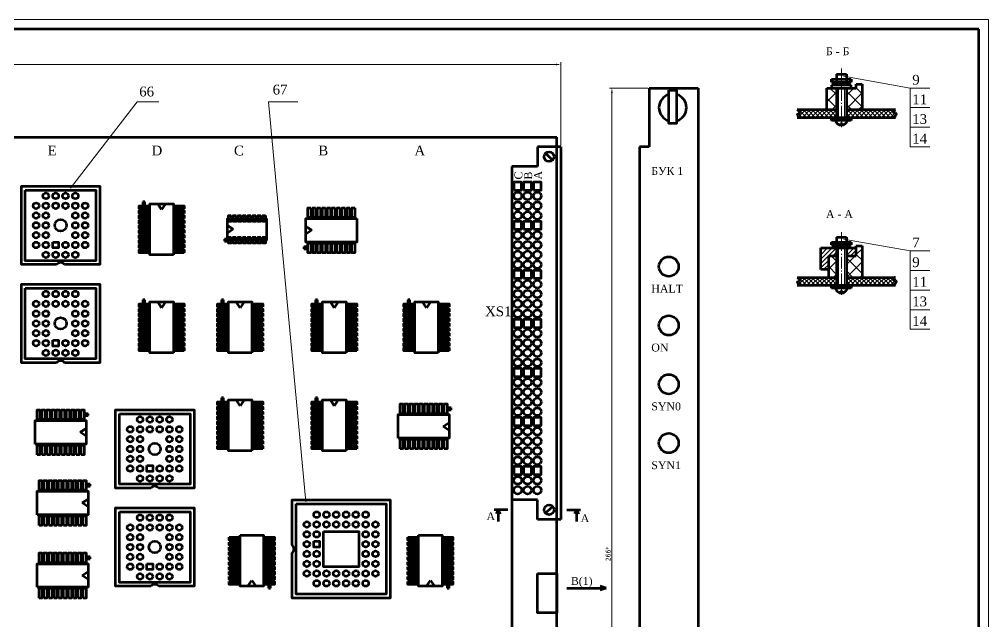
# Model space of a CAD drawing. Header units: millimetres. Extents: x 0 to 840, y -38 to 590.
# Drawn here: x 346 to 840, y 283 to 590 of the extents above; entities that cross this region are included whole.
import ezdxf

# ---------------------------------------------------------------- set-up
doc = ezdxf.new("R2010")
doc.units = ezdxf.units.MM
doc.layers.add('основная-06', color=2, linetype='Continuous', lineweight=60)
doc.layers.add('тонкая-текст-02', color=4, linetype='Continuous', lineweight=20)
doc.styles.add('3', font='times.ttf', dxfattribs={"height": 2.5})

msp = doc.modelspace()

# ---------------------------------------------------------------- hatches: boundary and pattern name
at = {"layer": 'тонкая-текст-02'}
h = msp.add_hatch(dxfattribs=at)
h.set_pattern_fill('ANSI37', color=0, scale=1.5, style=0)
h.set_pattern_definition([(45, (7.5, 0), (-3.367596, 3.367596), []), (135, (7.5, 0), (-3.367596, -3.367596), [])])
h.paths.add_polyline_path([(757.5, 544), (762.5, 544), (762.5, 555), (757.5, 555)])
h.paths.add_polyline_path([(767.5, 544), (775.5, 544), (775.5, 557), (772.5, 557), (772.5, 555), (767.5, 555)])
h = msp.add_hatch(dxfattribs=at)
h.set_pattern_fill('ANSI37', color=0, scale=0.5, style=0)
h.set_pattern_definition([(45, (7.5, 0), (-1.122532, 1.122532), []), (135, (7.5, 0), (-1.122532, -1.122532), [])])
edge = h.paths.add_edge_path()
edge.add_spline(control_points=[(742.5, 544), (742.886, 543.735), (743.546, 543.282), (743.834, 541.747), (741.877, 541.721), (743.377, 540.534), (742.745, 540.149), (742.5, 540)], knot_values=[0, 0, 0, 0, 1.4142136, 2.4142136, 3.5322476, 4.6502815, 5.3573883, 5.3573883, 5.3573883, 5.3573883], degree=3, periodic=0)
edge.add_line((742.5, 540), (762.5, 540))
edge.add_line((762.5, 540), (762.5, 544))
edge.add_line((762.5, 544), (742.5, 544))
edge = h.paths.add_edge_path()
edge.add_line((767.5, 544), (767.5, 540))
edge.add_line((767.5, 540), (792.5, 540))
edge.add_spline(control_points=[(792.5, 540), (792.242, 540.174), (791.727, 540.523), (792.912, 541.049), (792.942, 542.955), (791.238, 542.111), (791.355, 543.786), (792.104, 543.926), (792.5, 544)], knot_values=[0, 0, 0, 0, 0.7071068, 1.4142136, 2.9142136, 3.9142136, 4.9142136, 6.0322476, 6.0322476, 6.0322476, 6.0322476], degree=3, periodic=0)
edge.add_line((792.5, 544), (767.5, 544))
h = msp.add_hatch(dxfattribs=at)
h.set_pattern_fill('ANSI37', color=0, scale=1.5, style=0)
h.set_pattern_definition([(45, (-52.5, -85.5), (-3.367596, 3.367596), []), (135, (-52.5, -85.5), (-3.367596, -3.367596), [])])
h.paths.add_polyline_path([(762.5, 469.5), (758.5, 469.5), (758.5, 458.5), (762.5, 458.5)])
h.paths.add_polyline_path([(775.5, 474.5), (772.5, 474.5), (772.5, 469.5), (767.5, 469.5), (767.5, 458.5), (775.5, 458.5)])
h = msp.add_hatch(dxfattribs=at)
h.set_pattern_fill('ANSI31', color=0, scale=0.5, style=0)
h.set_pattern_definition([(45, (-52.5, -85.5), (-1.122532, 1.122532), [])])
h.paths.add_polyline_path([(758.5, 469.5), (762.5, 469.5), (762.5, 473.5), (760, 473.5), (754.5, 473.5), (754.5, 462.5), (758.5, 462.5)])
h.paths.add_polyline_path([(767.5, 469.5), (772.5, 469.5), (772.5, 473.5), (767.5, 473.5)])
h = msp.add_hatch(dxfattribs=at)
h.set_pattern_fill('ANSI37', color=0, scale=0.5, style=0)
h.set_pattern_definition([(45, (7.5, -85.5), (-1.122532, 1.122532), []), (135, (7.5, -85.5), (-1.122532, -1.122532), [])])
edge = h.paths.add_edge_path()
edge.add_spline(control_points=[(742.5, 458.5), (742.886, 458.235), (743.546, 457.782), (743.834, 456.247), (741.877, 456.221), (743.377, 455.034), (742.745, 454.649), (742.5, 454.5)], knot_values=[0, 0, 0, 0, 1.4142136, 2.4142136, 3.5322476, 4.6502815, 5.3573883, 5.3573883, 5.3573883, 5.3573883], degree=3, periodic=0)
edge.add_line((742.5, 454.5), (762.5, 454.5))
edge.add_line((762.5, 454.5), (762.5, 458.5))
edge.add_line((762.5, 458.5), (742.5, 458.5))
edge = h.paths.add_edge_path()
edge.add_line((767.5, 458.5), (767.5, 454.5))
edge.add_line((767.5, 454.5), (792.5, 454.5))
edge.add_spline(control_points=[(792.5, 454.5), (792.242, 454.674), (791.727, 455.023), (792.912, 455.549), (792.942, 457.455), (791.238, 456.611), (791.355, 458.286), (792.104, 458.426), (792.5, 458.5)], knot_values=[0, 0, 0, 0, 0.7071068, 1.4142136, 2.9142136, 3.9142136, 4.9142136, 6.0322476, 6.0322476, 6.0322476, 6.0322476], degree=3, periodic=0)
edge.add_line((792.5, 458.5), (767.5, 458.5))

# ---------------------------------------------------------------- linework, layer by layer
at = {"layer": 'основная-06', "color": 0}
for p, q in [((835, 585), (20, 585)), ((835, 5), (835, 585)), ((760, 558), (760, 559.5)), ((760, 559.5), (770, 559.5)), ((762.5, 562), (762.5, 558)), ((762.5, 562), (767.5, 562)), ((767.5, 562), (767.5, 558)), ((770, 559.5), (770, 558)), ((667, 555), (692, 555)), ((667, 555), (667, 525)), ((692, 555), (692, 277)), ((757.5, 544), (757.5, 555)), ((757.5, 555), (772.5, 555)), ((761, 558), (760, 558)), ((770, 556.5), (760, 556.5)), ((760, 556.5), (760, 555)), ((761, 556.5), (761, 558)), ((761, 558), (769, 558)), ((762.5, 555), (762.5, 540)), ((766, 558), (764, 556.5)), ((767.5, 555), (767.5, 540)), ((769, 558), (769, 556.5)), ((770, 558), (769, 558)), ((770, 555), (770, 556.5)), ((772.5, 555), (772.5, 557)), ((772.5, 557), (775.5, 557)), ((775.5, 557), (775.5, 544)), ((742.5, 544), (762.5, 544)), ((767.5, 544), (792.5, 544)), ((742.5, 540), (792.5, 540)), ((760, 538.5), (760, 540)), ((770, 538.5), (760, 538.5)), ((765, 540), (765, 538.5)), ((770, 540), (770, 538.5)), ((764.5, 536.041), (764.5, 537)), ((764.5, 537), (765.5, 537)), ((765.5, 537), (765.5, 536.041)), ((60, 530), (620, 530)), ((620, 65), (620, 530)), ((610, 525), (610, 515)), ((622, 525), (610, 525)), ((622, 525), (622, 335)), ((667, 525), (662, 525)), ((662, 525), (662, 105)), ((614.232, 521.768), (617.768, 518.232)), ((610, 515), (597, 515)), ((597, 515), (597, 345)), ((410, 497), (409, 497)), ((409, 497), (409, 495)), ((410, 495), (410, 497)), ((418.5, 493), (416.5, 496)), ((420.5, 496), (418.5, 493)), ((452, 485), (455, 483)), ((492, 484.5), (495, 482.5)), ((455, 483), (452, 481)), ((495, 482.5), (492, 480.5)), ((452.5, 478), (450.5, 478)), ((450.5, 478), (450.5, 477)), ((450.5, 477), (452.5, 477)), ((760, 476.5), (770, 476.5)), ((760, 475), (760, 476.5)), ((761, 475), (760, 475)), ((761, 475), (769, 475)), ((761, 473.5), (761, 475)), ((762.5, 479), (762.5, 475)), ((762.5, 479), (767.5, 479)), ((766, 475), (764, 473.5)), ((767.5, 479), (767.5, 475)), ((770, 475), (769, 475)), ((769, 475), (769, 473.5)), ((770, 476.5), (770, 475)), ((772.5, 474.5), (775.5, 474.5)), ((772.5, 469.5), (772.5, 474.5)), ((775.5, 474.5), (775.5, 458.5)), ((493, 474), (491, 474)), ((491, 474), (491, 473)), ((491, 473), (493, 473)), ((754.5, 462.5), (754.5, 473.5)), ((754.5, 473.5), (772.5, 473.5)), ((758.5, 458.5), (758.5, 469.5)), ((758.5, 469.5), (762.5, 469.5)), ((770, 473.5), (760, 473.5)), ((762.5, 473.5), (762.5, 454.5)), ((767.5, 473.5), (767.5, 454.5)), ((767.5, 469.5), (772.5, 469.5)), ((758.5, 462.5), (754.5, 462.5)), ((742.5, 458.5), (762.5, 458.5)), ((742.5, 454.5), (792.5, 454.5)), ((760, 453), (760, 454.5)), ((765, 454.5), (765, 453)), ((767.5, 458.5), (792.5, 458.5)), ((770, 454.5), (770, 453)), ((770, 453), (760, 453)), ((764.5, 450.541), (764.5, 451.5)), ((764.5, 451.5), (765.5, 451.5)), ((765.5, 451.5), (765.5, 450.541)), ((410, 447), (409, 447)), ((409, 447), (409, 445)), ((410, 445), (410, 447)), ((418.5, 443), (416.5, 446)), ((420.5, 446), (418.5, 443)), ((450, 447), (449, 447)), ((449, 447), (449, 445)), ((450, 445), (450, 447)), ((458.5, 443), (456.5, 446)), ((460.5, 446), (458.5, 443)), ((497, 447), (497, 445)), ((498, 447), (497, 447)), ((498, 445), (498, 447)), ((506.5, 443), (504.5, 446)), ((508.5, 446), (506.5, 443)), ((545, 447), (544, 447)), ((544, 447), (544, 445)), ((545, 445), (545, 447)), ((553.5, 443), (551.5, 446)), ((555.5, 446), (553.5, 443)), ((449, 397), (449, 395)), ((450, 397), (449, 397)), ((450, 395), (450, 397)), ((458.5, 393), (456.5, 396)), ((460.5, 396), (458.5, 393)), ((498, 397), (497, 397)), ((497, 397), (497, 395)), ((498, 395), (498, 397)), ((506.5, 393), (504.5, 396)), ((508.5, 396), (506.5, 393)), ((566, 392), (564, 392)), ((564, 391), (566, 391)), ((566, 391), (566, 392)), ((381, 389), (379, 389)), ((379, 388), (381, 388)), ((381, 388), (381, 389)), ((377, 379.5), (380, 381.5)), ((562, 382.5), (565, 384.5)), ((565, 380.5), (562, 382.5)), ((380, 377.5), (377, 379.5)), ((382, 353), (380, 353)), ((380, 352), (382, 352)), ((382, 352), (382, 353)), ((378, 343.5), (381, 345.5)), ((381, 341.5), (378, 343.5)), ((610, 345), (597, 345)), ((597, 345), (597, 250)), ((610, 335), (610, 345)), ((614.232, 338.232), (617.768, 341.768)), ((595, 340), (588, 340)), ((590, 340), (589, 338)), ((590, 340), (591, 338)), ((590, 340), (590, 334)), ((625, 340), (632, 340)), ((630, 340), (629, 338)), ((630, 340), (631, 338)), ((630, 340), (630, 334)), ((622, 335), (610, 335)), ((382, 316), (380, 316)), ((380, 315), (382, 315)), ((382, 315), (382, 316)), ((378, 306.5), (381, 308.5)), ((381, 304.5), (378, 306.5)), ((462.5, 301), (464.5, 304)), ((464.5, 304), (466.5, 301)), ((473, 302), (473, 300)), ((474, 300), (474, 302)), ((553.5, 301), (555.5, 304)), ((555.5, 304), (557.5, 301)), ((564, 302), (564, 300)), ((565, 300), (565, 302)), ((473, 300), (474, 300)), ((564, 300), (565, 300)), ((625, 300), (645, 300)), ((645, 300), (642, 301)), ((645, 300), (642, 299))]:
    msp.add_line(p, q, dxfattribs=at)
for points in [[(677, 554), (681, 554), (681, 537), (677, 537)], [(598, 503), (602, 503), (602, 507), (598, 507)], [(603, 503), (607, 503), (607, 507), (603, 507)], [(607, 508), (607, 508), (607, 508), (607, 508)], [(608, 503), (612, 503), (612, 507), (608, 507)], [(349, 503), (385, 503), (385, 467), (349, 467)], [(412, 493.5), (407, 493.5), (407, 495), (412, 495)], [(424.5, 470), (412.5, 470), (412.5, 496), (424.5, 496)], [(430, 493.5), (425, 493.5), (425, 495), (430, 495)], [(412, 491), (407, 491), (407, 492.5), (412, 492.5)], [(412, 488.5), (407, 488.5), (407, 490), (412, 490)], [(430, 491), (425, 491), (425, 492.5), (430, 492.5)], [(430, 488.5), (425, 488.5), (425, 490), (430, 490)], [(454, 490), (454, 487), (452.5, 487), (452.5, 490)], [(456.5, 490), (456.5, 487), (455, 487), (455, 490)], [(459, 490), (459, 487), (457.5, 487), (457.5, 490)], [(461.5, 490), (461.5, 487), (460, 487), (460, 490)], [(464, 490), (464, 487), (462.5, 487), (462.5, 490)], [(466.5, 490), (466.5, 487), (465, 487), (465, 490)], [(469, 490), (469, 487), (467.5, 487), (467.5, 490)], [(471.5, 490), (471.5, 487), (470, 487), (470, 490)], [(494.5, 494), (494.5, 489), (493, 489), (493, 494)], [(497, 494), (497, 489), (495.5, 489), (495.5, 494)], [(499.5, 494), (499.5, 489), (498, 489), (498, 494)], [(502, 494), (502, 489), (500.5, 489), (500.5, 494)], [(504.5, 494), (504.5, 489), (503, 489), (503, 494)], [(507, 494), (507, 489), (505.5, 489), (505.5, 494)], [(509.5, 494), (509.5, 489), (508, 489), (508, 494)], [(512, 494), (512, 489), (510.5, 489), (510.5, 494)], [(514.5, 494), (514.5, 489), (513, 489), (513, 494)], [(517, 494), (517, 489), (515.5, 489), (515.5, 494)], [(412, 486), (407, 486), (407, 487.5), (412, 487.5)], [(412, 483.5), (407, 483.5), (407, 485), (412, 485)], [(430, 486), (425, 486), (425, 487.5), (430, 487.5)], [(430, 483.5), (425, 483.5), (425, 485), (430, 485)], [(472, 488.5), (472, 477.5), (452, 477.5), (452, 488.5)], [(518, 488.5), (518, 476.5), (492, 476.5), (492, 488.5)], [(598, 483), (602, 483), (602, 487), (598, 487)], [(603, 483), (607, 483), (607, 487), (603, 487)], [(608, 483), (612, 483), (612, 487), (608, 487)], [(412, 481), (407, 481), (407, 482.5), (412, 482.5)], [(412, 478.5), (407, 478.5), (407, 480), (412, 480)], [(430, 481), (425, 481), (425, 482.5), (430, 482.5)], [(430, 478.5), (425, 478.5), (425, 480), (430, 480)], [(363, 476.5), (366, 476.5), (366, 473.5), (363, 473.5)], [(412, 476), (407, 476), (407, 477.5), (412, 477.5)], [(412, 473.5), (407, 473.5), (407, 475), (412, 475)], [(430, 476), (425, 476), (425, 477.5), (430, 477.5)], [(430, 473.5), (425, 473.5), (425, 475), (430, 475)], [(454, 479), (454, 476), (452.5, 476), (452.5, 479)], [(456.5, 479), (456.5, 476), (455, 476), (455, 479)], [(459, 479), (459, 476), (457.5, 476), (457.5, 479)], [(461.5, 479), (461.5, 476), (460, 476), (460, 479)], [(464, 479), (464, 476), (462.5, 476), (462.5, 479)], [(466.5, 479), (466.5, 476), (465, 476), (465, 479)], [(469, 479), (469, 476), (467.5, 476), (467.5, 479)], [(471.5, 479), (471.5, 476), (470, 476), (470, 479)], [(494.5, 476), (494.5, 471), (493, 471), (493, 476)], [(497, 476), (497, 471), (495.5, 471), (495.5, 476)], [(499.5, 476), (499.5, 471), (498, 471), (498, 476)], [(502, 476), (502, 471), (500.5, 471), (500.5, 476)], [(504.5, 476), (504.5, 471), (503, 471), (503, 476)], [(507, 476), (507, 471), (505.5, 471), (505.5, 476)], [(509.5, 476), (509.5, 471), (508, 471), (508, 476)], [(512, 476), (512, 471), (510.5, 471), (510.5, 476)], [(514.5, 476), (514.5, 471), (513, 471), (513, 476)], [(517, 476), (517, 471), (515.5, 471), (515.5, 476)], [(412, 471), (407, 471), (407, 472.5), (412, 472.5)], [(430, 471), (425, 471), (425, 472.5), (430, 472.5)], [(598, 458), (602, 458), (602, 462), (598, 462)], [(603, 458), (607, 458), (607, 462), (603, 462)], [(608, 458), (612, 458), (612, 462), (608, 462)], [(349, 453), (385, 453), (385, 417), (349, 417)], [(412, 443.5), (407, 443.5), (407, 445), (412, 445)], [(424.5, 420), (412.5, 420), (412.5, 446), (424.5, 446)], [(430, 443.5), (425, 443.5), (425, 445), (430, 445)], [(452, 443.5), (447, 443.5), (447, 445), (452, 445)], [(464.5, 420), (452.5, 420), (452.5, 446), (464.5, 446)], [(470, 443.5), (465, 443.5), (465, 445), (470, 445)], [(500, 443.5), (495, 443.5), (495, 445), (500, 445)], [(512.5, 420), (500.5, 420), (500.5, 446), (512.5, 446)], [(518, 443.5), (513, 443.5), (513, 445), (518, 445)], [(547, 443.5), (542, 443.5), (542, 445), (547, 445)], [(559.5, 420), (547.5, 420), (547.5, 446), (559.5, 446)], [(565, 443.5), (560, 443.5), (560, 445), (565, 445)], [(412, 441), (407, 441), (407, 442.5), (412, 442.5)], [(412, 438.5), (407, 438.5), (407, 440), (412, 440)], [(430, 441), (425, 441), (425, 442.5), (430, 442.5)], [(430, 438.5), (425, 438.5), (425, 440), (430, 440)], [(452, 441), (447, 441), (447, 442.5), (452, 442.5)], [(452, 438.5), (447, 438.5), (447, 440), (452, 440)], [(470, 441), (465, 441), (465, 442.5), (470, 442.5)], [(470, 438.5), (465, 438.5), (465, 440), (470, 440)], [(500, 441), (495, 441), (495, 442.5), (500, 442.5)], [(500, 438.5), (495, 438.5), (495, 440), (500, 440)], [(518, 441), (513, 441), (513, 442.5), (518, 442.5)], [(518, 438.5), (513, 438.5), (513, 440), (518, 440)], [(547, 441), (542, 441), (542, 442.5), (547, 442.5)], [(547, 438.5), (542, 438.5), (542, 440), (547, 440)], [(565, 441), (560, 441), (560, 442.5), (565, 442.5)], [(565, 438.5), (560, 438.5), (560, 440), (565, 440)], [(412, 436), (407, 436), (407, 437.5), (412, 437.5)], [(412, 433.5), (407, 433.5), (407, 435), (412, 435)], [(430, 436), (425, 436), (425, 437.5), (430, 437.5)], [(430, 433.5), (425, 433.5), (425, 435), (430, 435)], [(452, 436), (447, 436), (447, 437.5), (452, 437.5)], [(452, 433.5), (447, 433.5), (447, 435), (452, 435)], [(470, 436), (465, 436), (465, 437.5), (470, 437.5)], [(470, 433.5), (465, 433.5), (465, 435), (470, 435)], [(500, 436), (495, 436), (495, 437.5), (500, 437.5)], [(500, 433.5), (495, 433.5), (495, 435), (500, 435)], [(518, 436), (513, 436), (513, 437.5), (518, 437.5)], [(518, 433.5), (513, 433.5), (513, 435), (518, 435)], [(547, 436), (542, 436), (542, 437.5), (547, 437.5)], [(547, 433.5), (542, 433.5), (542, 435), (547, 435)], [(565, 436), (560, 436), (560, 437.5), (565, 437.5)], [(565, 433.5), (560, 433.5), (560, 435), (565, 435)], [(598, 433), (602, 433), (602, 437), (598, 437)], [(603, 433), (607, 433), (607, 437), (603, 437)], [(608, 433), (612, 433), (612, 437), (608, 437)], [(412, 431), (407, 431), (407, 432.5), (412, 432.5)], [(412, 428.5), (407, 428.5), (407, 430), (412, 430)], [(430, 431), (425, 431), (425, 432.5), (430, 432.5)], [(430, 428.5), (425, 428.5), (425, 430), (430, 430)], [(452, 431), (447, 431), (447, 432.5), (452, 432.5)], [(452, 428.5), (447, 428.5), (447, 430), (452, 430)], [(470, 431), (465, 431), (465, 432.5), (470, 432.5)], [(470, 428.5), (465, 428.5), (465, 430), (470, 430)], [(500, 431), (495, 431), (495, 432.5), (500, 432.5)], [(500, 428.5), (495, 428.5), (495, 430), (500, 430)], [(518, 431), (513, 431), (513, 432.5), (518, 432.5)], [(518, 428.5), (513, 428.5), (513, 430), (518, 430)], [(547, 431), (542, 431), (542, 432.5), (547, 432.5)], [(547, 428.5), (542, 428.5), (542, 430), (547, 430)], [(565, 431), (560, 431), (560, 432.5), (565, 432.5)], [(565, 428.5), (560, 428.5), (560, 430), (565, 430)], [(363, 426.5), (366, 426.5), (366, 423.5), (363, 423.5)], [(412, 426), (407, 426), (407, 427.5), (412, 427.5)], [(412, 423.5), (407, 423.5), (407, 425), (412, 425)], [(430, 426), (425, 426), (425, 427.5), (430, 427.5)], [(430, 423.5), (425, 423.5), (425, 425), (430, 425)], [(452, 426), (447, 426), (447, 427.5), (452, 427.5)], [(452, 423.5), (447, 423.5), (447, 425), (452, 425)], [(470, 426), (465, 426), (465, 427.5), (470, 427.5)], [(470, 423.5), (465, 423.5), (465, 425), (470, 425)], [(500, 426), (495, 426), (495, 427.5), (500, 427.5)], [(500, 423.5), (495, 423.5), (495, 425), (500, 425)], [(518, 426), (513, 426), (513, 427.5), (518, 427.5)], [(518, 423.5), (513, 423.5), (513, 425), (518, 425)], [(547, 426), (542, 426), (542, 427.5), (547, 427.5)], [(547, 423.5), (542, 423.5), (542, 425), (547, 425)], [(565, 426), (560, 426), (560, 427.5), (565, 427.5)], [(565, 423.5), (560, 423.5), (560, 425), (565, 425)], [(412, 421), (407, 421), (407, 422.5), (412, 422.5)], [(430, 421), (425, 421), (425, 422.5), (430, 422.5)], [(452, 421), (447, 421), (447, 422.5), (452, 422.5)], [(470, 421), (465, 421), (465, 422.5), (470, 422.5)], [(500, 421), (495, 421), (495, 422.5), (500, 422.5)], [(518, 421), (513, 421), (513, 422.5), (518, 422.5)], [(547, 421), (542, 421), (542, 422.5), (547, 422.5)], [(565, 421), (560, 421), (560, 422.5), (565, 422.5)], [(598, 408), (602, 408), (602, 412), (598, 412)], [(603, 408), (607, 408), (607, 412), (603, 412)], [(608, 408), (612, 408), (612, 412), (608, 412)], [(464.5, 370), (452.5, 370), (452.5, 396), (464.5, 396)], [(512.5, 370), (500.5, 370), (500.5, 396), (512.5, 396)], [(355, 386), (355, 391), (356.5, 391), (356.5, 386)], [(357.5, 386), (357.5, 391), (359, 391), (359, 386)], [(360, 386), (360, 391), (361.5, 391), (361.5, 386)], [(362.5, 386), (362.5, 391), (364, 391), (364, 386)], [(365, 386), (365, 391), (366.5, 391), (366.5, 386)], [(367.5, 386), (367.5, 391), (369, 391), (369, 386)], [(370, 386), (370, 391), (371.5, 391), (371.5, 386)], [(372.5, 386), (372.5, 391), (374, 391), (374, 386)], [(375, 386), (375, 391), (376.5, 391), (376.5, 386)], [(377.5, 386), (377.5, 391), (379, 391), (379, 386)], [(452, 393.5), (447, 393.5), (447, 395), (452, 395)], [(452, 391), (447, 391), (447, 392.5), (452, 392.5)], [(470, 393.5), (465, 393.5), (465, 395), (470, 395)], [(470, 391), (465, 391), (465, 392.5), (470, 392.5)], [(500, 393.5), (495, 393.5), (495, 395), (500, 395)], [(500, 391), (495, 391), (495, 392.5), (500, 392.5)], [(518, 393.5), (513, 393.5), (513, 395), (518, 395)], [(518, 391), (513, 391), (513, 392.5), (518, 392.5)], [(540, 389), (540, 394), (541.5, 394), (541.5, 389)], [(542.5, 389), (542.5, 394), (544, 394), (544, 389)], [(545, 389), (545, 394), (546.5, 394), (546.5, 389)], [(547.5, 389), (547.5, 394), (549, 394), (549, 389)], [(550, 389), (550, 394), (551.5, 394), (551.5, 389)], [(552.5, 389), (552.5, 394), (554, 394), (554, 389)], [(555, 389), (555, 394), (556.5, 394), (556.5, 389)], [(557.5, 389), (557.5, 394), (559, 394), (559, 389)], [(560, 389), (560, 394), (561.5, 394), (561.5, 389)], [(562.5, 389), (562.5, 394), (564, 394), (564, 389)], [(354, 373.5), (354, 385.5), (380, 385.5), (380, 373.5)], [(397, 389), (433, 389), (433, 353), (397, 353)], [(452, 388.5), (447, 388.5), (447, 390), (452, 390)], [(452, 386), (447, 386), (447, 387.5), (452, 387.5)], [(470, 388.5), (465, 388.5), (465, 390), (470, 390)], [(470, 386), (465, 386), (465, 387.5), (470, 387.5)], [(500, 388.5), (495, 388.5), (495, 390), (500, 390)], [(500, 386), (495, 386), (495, 387.5), (500, 387.5)], [(518, 388.5), (513, 388.5), (513, 390), (518, 390)], [(518, 386), (513, 386), (513, 387.5), (518, 387.5)], [(539, 376.5), (539, 388.5), (565, 388.5), (565, 376.5)], [(598, 383), (602, 383), (602, 387), (598, 387)], [(603, 383), (607, 383), (607, 387), (603, 387)], [(608, 383), (612, 383), (612, 387), (608, 387)], [(452, 383.5), (447, 383.5), (447, 385), (452, 385)], [(452, 381), (447, 381), (447, 382.5), (452, 382.5)], [(470, 383.5), (465, 383.5), (465, 385), (470, 385)], [(470, 381), (465, 381), (465, 382.5), (470, 382.5)], [(500, 383.5), (495, 383.5), (495, 385), (500, 385)], [(500, 381), (495, 381), (495, 382.5), (500, 382.5)], [(518, 383.5), (513, 383.5), (513, 385), (518, 385)], [(518, 381), (513, 381), (513, 382.5), (518, 382.5)], [(452, 378.5), (447, 378.5), (447, 380), (452, 380)], [(452, 376), (447, 376), (447, 377.5), (452, 377.5)], [(470, 378.5), (465, 378.5), (465, 380), (470, 380)], [(470, 376), (465, 376), (465, 377.5), (470, 377.5)], [(500, 378.5), (495, 378.5), (495, 380), (500, 380)], [(500, 376), (495, 376), (495, 377.5), (500, 377.5)], [(518, 378.5), (513, 378.5), (513, 380), (518, 380)], [(518, 376), (513, 376), (513, 377.5), (518, 377.5)], [(540, 371), (540, 376), (541.5, 376), (541.5, 371)], [(542.5, 371), (542.5, 376), (544, 376), (544, 371)], [(545, 371), (545, 376), (546.5, 376), (546.5, 371)], [(547.5, 371), (547.5, 376), (549, 376), (549, 371)], [(550, 371), (550, 376), (551.5, 376), (551.5, 371)], [(552.5, 371), (552.5, 376), (554, 376), (554, 371)], [(555, 371), (555, 376), (556.5, 376), (556.5, 371)], [(557.5, 371), (557.5, 376), (559, 376), (559, 371)], [(560, 371), (560, 376), (561.5, 376), (561.5, 371)], [(562.5, 371), (562.5, 376), (564, 376), (564, 371)], [(355, 368), (355, 373), (356.5, 373), (356.5, 368)], [(357.5, 368), (357.5, 373), (359, 373), (359, 368)], [(360, 368), (360, 373), (361.5, 373), (361.5, 368)], [(362.5, 368), (362.5, 373), (364, 373), (364, 368)], [(365, 368), (365, 373), (366.5, 373), (366.5, 368)], [(367.5, 368), (367.5, 373), (369, 373), (369, 368)], [(370, 368), (370, 373), (371.5, 373), (371.5, 368)], [(372.5, 368), (372.5, 373), (374, 373), (374, 368)], [(375, 368), (375, 373), (376.5, 373), (376.5, 368)], [(377.5, 368), (377.5, 373), (379, 373), (379, 368)], [(452, 373.5), (447, 373.5), (447, 375), (452, 375)], [(452, 371), (447, 371), (447, 372.5), (452, 372.5)], [(470, 373.5), (465, 373.5), (465, 375), (470, 375)], [(470, 371), (465, 371), (465, 372.5), (470, 372.5)], [(500, 373.5), (495, 373.5), (495, 375), (500, 375)], [(500, 371), (495, 371), (495, 372.5), (500, 372.5)], [(518, 373.5), (513, 373.5), (513, 375), (518, 375)], [(518, 371), (513, 371), (513, 372.5), (518, 372.5)], [(411, 362.5), (414, 362.5), (414, 359.5), (411, 359.5)], [(598, 358), (602, 358), (602, 362), (598, 362)], [(603, 358), (607, 358), (607, 362), (603, 362)], [(608, 358), (612, 358), (612, 362), (608, 362)], [(356, 350), (356, 355), (357.5, 355), (357.5, 350)], [(358.5, 350), (358.5, 355), (360, 355), (360, 350)], [(361, 350), (361, 355), (362.5, 355), (362.5, 350)], [(363.5, 350), (363.5, 355), (365, 355), (365, 350)], [(366, 350), (366, 355), (367.5, 355), (367.5, 350)], [(368.5, 350), (368.5, 355), (370, 355), (370, 350)], [(371, 350), (371, 355), (372.5, 355), (372.5, 350)], [(373.5, 350), (373.5, 355), (375, 355), (375, 350)], [(376, 350), (376, 355), (377.5, 355), (377.5, 350)], [(378.5, 350), (378.5, 355), (380, 355), (380, 350)], [(355, 337.5), (355, 349.5), (381, 349.5), (381, 337.5)], [(487, 343), (533, 343), (533, 297), (487, 297)], [(356, 332), (356, 337), (357.5, 337), (357.5, 332)], [(358.5, 332), (358.5, 337), (360, 337), (360, 332)], [(361, 332), (361, 337), (362.5, 337), (362.5, 332)], [(363.5, 332), (363.5, 337), (365, 337), (365, 332)], [(366, 332), (366, 337), (367.5, 337), (367.5, 332)], [(368.5, 332), (368.5, 337), (370, 337), (370, 332)], [(371, 332), (371, 337), (372.5, 337), (372.5, 332)], [(373.5, 332), (373.5, 337), (375, 337), (375, 332)], [(376, 332), (376, 337), (377.5, 337), (377.5, 332)], [(378.5, 332), (378.5, 337), (380, 337), (380, 332)], [(397, 339), (433, 339), (433, 303), (397, 303)], [(458.5, 327), (470.5, 327), (470.5, 301), (458.5, 301)], [(501, 329), (519, 329), (519, 311), (501, 311)], [(549.5, 327), (561.5, 327), (561.5, 301), (549.5, 301)], [(453, 326), (458, 326), (458, 324.5), (453, 324.5)], [(453, 323.5), (458, 323.5), (458, 322), (453, 322)], [(471, 326), (476, 326), (476, 324.5), (471, 324.5)], [(471, 323.5), (476, 323.5), (476, 322), (471, 322)], [(496, 324), (499, 324), (499, 321), (496, 321)], [(544, 326), (549, 326), (549, 324.5), (544, 324.5)], [(544, 323.5), (549, 323.5), (549, 322), (544, 322)], [(562, 326), (567, 326), (567, 324.5), (562, 324.5)], [(562, 323.5), (567, 323.5), (567, 322), (562, 322)], [(356, 313), (356, 318), (357.5, 318), (357.5, 313)], [(358.5, 313), (358.5, 318), (360, 318), (360, 313)], [(361, 313), (361, 318), (362.5, 318), (362.5, 313)], [(363.5, 313), (363.5, 318), (365, 318), (365, 313)], [(366, 313), (366, 318), (367.5, 318), (367.5, 313)], [(368.5, 313), (368.5, 318), (370, 318), (370, 313)], [(371, 313), (371, 318), (372.5, 318), (372.5, 313)], [(373.5, 313), (373.5, 318), (375, 318), (375, 313)], [(376, 313), (376, 318), (377.5, 318), (377.5, 313)], [(378.5, 313), (378.5, 318), (380, 318), (380, 313)], [(453, 321), (458, 321), (458, 319.5), (453, 319.5)], [(453, 318.5), (458, 318.5), (458, 317), (453, 317)], [(471, 321), (476, 321), (476, 319.5), (471, 319.5)], [(471, 318.5), (476, 318.5), (476, 317), (471, 317)], [(544, 321), (549, 321), (549, 319.5), (544, 319.5)], [(544, 318.5), (549, 318.5), (549, 317), (544, 317)], [(562, 321), (567, 321), (567, 319.5), (562, 319.5)], [(562, 318.5), (567, 318.5), (567, 317), (562, 317)], [(355, 300.5), (355, 312.5), (381, 312.5), (381, 300.5)], [(411, 312.5), (414, 312.5), (414, 309.5), (411, 309.5)], [(453, 316), (458, 316), (458, 314.5), (453, 314.5)], [(453, 313.5), (458, 313.5), (458, 312), (453, 312)], [(471, 316), (476, 316), (476, 314.5), (471, 314.5)], [(471, 313.5), (476, 313.5), (476, 312), (471, 312)], [(544, 316), (549, 316), (549, 314.5), (544, 314.5)], [(544, 313.5), (549, 313.5), (549, 312), (544, 312)], [(562, 316), (567, 316), (567, 314.5), (562, 314.5)], [(562, 313.5), (567, 313.5), (567, 312), (562, 312)], [(453, 311), (458, 311), (458, 309.5), (453, 309.5)], [(453, 308.5), (458, 308.5), (458, 307), (453, 307)], [(471, 311), (476, 311), (476, 309.5), (471, 309.5)], [(471, 308.5), (476, 308.5), (476, 307), (471, 307)], [(544, 311), (549, 311), (549, 309.5), (544, 309.5)], [(544, 308.5), (549, 308.5), (549, 307), (544, 307)], [(562, 311), (567, 311), (567, 309.5), (562, 309.5)], [(562, 308.5), (567, 308.5), (567, 307), (562, 307)], [(610, 307.5), (620, 307.5), (620, 287.5), (610, 287.5)], [(453, 306), (458, 306), (458, 304.5), (453, 304.5)], [(453, 303.5), (458, 303.5), (458, 302), (453, 302)], [(471, 306), (476, 306), (476, 304.5), (471, 304.5)], [(471, 303.5), (476, 303.5), (476, 302), (471, 302)], [(544, 306), (549, 306), (549, 304.5), (544, 304.5)], [(544, 303.5), (549, 303.5), (549, 302), (544, 302)], [(562, 306), (567, 306), (567, 304.5), (562, 304.5)], [(562, 303.5), (567, 303.5), (567, 302), (562, 302)], [(356, 295), (356, 300), (357.5, 300), (357.5, 295)], [(358.5, 295), (358.5, 300), (360, 300), (360, 295)], [(361, 295), (361, 300), (362.5, 300), (362.5, 295)], [(363.5, 295), (363.5, 300), (365, 300), (365, 295)], [(366, 295), (366, 300), (367.5, 300), (367.5, 295)], [(368.5, 295), (368.5, 300), (370, 300), (370, 295)], [(371, 295), (371, 300), (372.5, 300), (372.5, 295)], [(373.5, 295), (373.5, 300), (375, 300), (375, 295)], [(376, 295), (376, 300), (377.5, 300), (377.5, 295)], [(378.5, 295), (378.5, 300), (380, 300), (380, 295)]]:
    msp.add_lwpolyline(points, close=True, dxfattribs=at)
for points in [[(365, 465), (347, 465), (347, 505), (387, 505), (387, 465), (369, 465)], [(365, 415), (347, 415), (347, 455), (387, 455), (387, 415), (369, 415)], [(413, 351), (395, 351), (395, 391), (435, 391), (435, 351), (417, 351)], [(413, 301), (395, 301), (395, 341), (435, 341), (435, 301), (417, 301)], [(485, 322), (485, 345), (535, 345), (535, 295), (485, 295), (485, 318)]]:
    msp.add_lwpolyline(points, dxfattribs=at)
for centre, radius in [((616, 520), 2.5), ((359.5, 500), 1.5), ((364.5, 500), 1.5), ((369.5, 500), 1.5), ((374.5, 500), 1.5), ((600, 500), 2), ((605, 500), 2), ((610, 500), 2), ((354.5, 495), 1.5), ((359.5, 495), 1.5), ((364.5, 495), 1.5), ((369.5, 495), 1.5), ((374.5, 495), 1.5), ((379.5, 495), 1.5), ((600, 495), 2), ((605, 495), 2), ((610, 495), 2), ((354.5, 490), 1.5), ((359.5, 490), 1.5), ((374.5, 490), 1.5), ((379.5, 490), 1.5), ((600, 490), 2), ((605, 490), 2), ((610, 490), 2), ((354.5, 485), 1.5), ((359.5, 485), 1.5), ((367, 485), 3), ((374.5, 485), 1.5), ((379.5, 485), 1.5), ((354.5, 480), 1.5), ((359.5, 480), 1.5), ((374.5, 480), 1.5), ((379.5, 480), 1.5), ((600, 480), 2), ((605, 480), 2), ((610, 480), 2), ((354.5, 475), 1.5), ((359.5, 475), 1.5), ((359.5, 475), 1.5), ((369.5, 475), 1.5), ((374.5, 475), 1.5), ((374.5, 475), 1.5), ((379.5, 475), 1.5), ((600, 475), 2), ((605, 475), 2), ((610, 475), 2), ((359.5, 470), 1.5), ((364.5, 470), 1.5), ((369.5, 470), 1.5), ((374.5, 470), 1.5), ((600, 470), 2), ((605, 470), 2), ((610, 470), 2), ((600, 465), 2), ((605, 465), 2), ((610, 465), 2), ((677, 464), 5), ((600, 455), 2), ((605, 455), 2), ((610, 455), 2), ((359.5, 450), 1.5), ((364.5, 450), 1.5), ((369.5, 450), 1.5), ((374.5, 450), 1.5), ((600, 450), 2), ((605, 450), 2), ((610, 450), 2), ((354.5, 445), 1.5), ((359.5, 445), 1.5), ((364.5, 445), 1.5), ((369.5, 445), 1.5), ((374.5, 445), 1.5), ((379.5, 445), 1.5), ((600, 445), 2), ((605, 445), 2), ((610, 445), 2), ((354.5, 440), 1.5), ((359.5, 440), 1.5), ((374.5, 440), 1.5), ((379.5, 440), 1.5), ((600, 440), 2), ((605, 440), 2), ((610, 440), 2), ((354.5, 435), 1.5), ((359.5, 435), 1.5), ((367, 435), 3), ((374.5, 435), 1.5), ((379.5, 435), 1.5), ((677, 434), 5), ((354.5, 430), 1.5), ((359.5, 430), 1.5), ((374.5, 430), 1.5), ((379.5, 430), 1.5), ((600, 430), 2), ((605, 430), 2), ((610, 430), 2), ((354.5, 425), 1.5), ((359.5, 425), 1.5), ((359.5, 425), 1.5), ((369.5, 425), 1.5), ((374.5, 425), 1.5), ((374.5, 425), 1.5), ((379.5, 425), 1.5), ((600, 425), 2), ((605, 425), 2), ((610, 425), 2), ((359.5, 420), 1.5), ((364.5, 420), 1.5), ((369.5, 420), 1.5), ((374.5, 420), 1.5), ((600, 420), 2), ((605, 420), 2), ((610, 420), 2), ((600, 415), 2), ((605, 415), 2), ((610, 415), 2), ((600, 405), 2), ((605, 405), 2), ((610, 405), 2), ((677, 404), 5), ((600, 400), 2), ((605, 400), 2), ((610, 400), 2), ((600, 395), 2), ((605, 395), 2), ((610, 395), 2), ((600, 390), 2), ((605, 390), 2), ((610, 390), 2), ((407.5, 386), 1.5), ((412.5, 386), 1.5), ((417.5, 386), 1.5), ((422.5, 386), 1.5), ((402.5, 381), 1.5), ((407.5, 381), 1.5), ((412.5, 381), 1.5), ((417.5, 381), 1.5), ((422.5, 381), 1.5), ((427.5, 381), 1.5), ((600, 380), 2), ((605, 380), 2), ((610, 380), 2), ((402.5, 376), 1.5), ((407.5, 376), 1.5), ((422.5, 376), 1.5), ((427.5, 376), 1.5), ((600, 375), 2), ((605, 375), 2), ((610, 375), 2), ((677, 374), 5), ((402.5, 371), 1.5), ((407.5, 371), 1.5), ((415, 371), 3), ((422.5, 371), 1.5), ((427.5, 371), 1.5), ((600, 370), 2), ((605, 370), 2), ((610, 370), 2), ((402.5, 366), 1.5), ((407.5, 366), 1.5), ((422.5, 366), 1.5), ((427.5, 366), 1.5), ((600, 365), 2), ((605, 365), 2), ((610, 365), 2), ((402.5, 361), 1.5), ((407.5, 361), 1.5), ((407.5, 361), 1.5), ((417.5, 361), 1.5), ((422.5, 361), 1.5), ((422.5, 361), 1.5), ((427.5, 361), 1.5), ((407.5, 356), 1.5), ((412.5, 356), 1.5), ((417.5, 356), 1.5), ((422.5, 356), 1.5), ((600, 355), 2), ((605, 355), 2), ((610, 355), 2), ((600, 350), 2), ((605, 350), 2), ((610, 350), 2), ((616, 340), 2.5), ((407.5, 336), 1.5), ((412.5, 336), 1.5), ((417.5, 336), 1.5), ((422.5, 336), 1.5), ((497.5, 337.5), 1.5), ((502.5, 337.5), 1.5), ((507.5, 337.5), 1.5), ((512.5, 337.5), 1.5), ((517.5, 337.5), 1.5), ((522.5, 337.5), 1.5), ((402.5, 331), 1.5), ((407.5, 331), 1.5), ((412.5, 331), 1.5), ((417.5, 331), 1.5), ((422.5, 331), 1.5), ((427.5, 331), 1.5), ((492.5, 332.5), 1.5), ((497.5, 332.5), 1.5), ((502.5, 332.5), 1.5), ((507.5, 332.5), 1.5), ((512.5, 332.5), 1.5), ((517.5, 332.5), 1.5), ((522.5, 332.5), 1.5), ((527.5, 332.5), 1.5), ((402.5, 326), 1.5), ((407.5, 326), 1.5), ((422.5, 326), 1.5), ((427.5, 326), 1.5), ((492.5, 327.5), 1.5), ((497.5, 327.5), 1.5), ((522.5, 327.5), 1.5), ((527.5, 327.5), 1.5), ((402.5, 321), 1.5), ((407.5, 321), 1.5), ((415, 321), 3), ((422.5, 321), 1.5), ((427.5, 321), 1.5), ((492.5, 322.5), 1.5), ((522.5, 322.5), 1.5), ((527.5, 322.5), 1.5), ((402.5, 316), 1.5), ((407.5, 316), 1.5), ((422.5, 316), 1.5), ((427.5, 316), 1.5), ((492.5, 317.5), 1.5), ((497.5, 317.5), 1.5), ((522.5, 317.5), 1.5), ((527.5, 317.5), 1.5), ((402.5, 311), 1.5), ((407.5, 311), 1.5), ((407.5, 311), 1.5), ((417.5, 311), 1.5), ((422.5, 311), 1.5), ((422.5, 311), 1.5), ((427.5, 311), 1.5), ((492.5, 312.5), 1.5), ((497.5, 312.5), 1.5), ((522.5, 312.5), 1.5), ((527.5, 312.5), 1.5), ((407.5, 306), 1.5), ((412.5, 306), 1.5), ((417.5, 306), 1.5), ((422.5, 306), 1.5), ((492.5, 307.5), 1.5), ((497.5, 307.5), 1.5), ((502.5, 307.5), 1.5), ((507.5, 307.5), 1.5), ((512.5, 307.5), 1.5), ((517.5, 307.5), 1.5), ((522.5, 307.5), 1.5), ((527.5, 307.5), 1.5), ((497.5, 302.5), 1.5), ((502.5, 302.5), 1.5), ((507.5, 302.5), 1.5), ((512.5, 302.5), 1.5), ((517.5, 302.5), 1.5), ((522.5, 302.5), 1.5)]:
    msp.add_circle(centre, radius, dxfattribs=at)
for centre, radius, start, end in [((679, 545), 7, 106.60155, 253.39845), ((679, 545), 7, 286.60155, 73.39845), ((765, 539.05), 3.05, 190.38886, 349.61114), ((367, 463.5), 2.5, 36.8699, 143.1301), ((765, 453.55), 3.05, 190.38886, 349.61114), ((367, 413.5), 2.5, 36.8699, 143.1301), ((415, 349.5), 2.5, 36.8699, 143.1301), ((483.5, 320), 2.5, 306.8699, 53.1301), ((415, 299.5), 2.5, 36.8699, 143.1301)]:
    msp.add_arc(centre, radius, start, end, dxfattribs=at)
for points in [[(742.5, 544), (743.5, 543), (743.5, 542), (742.5, 541.5), (743, 540.5), (742.5, 540)], [(792.5, 544), (791.5, 543.5), (791.5, 542.5), (792.5, 542.5), (792.5, 541), (792, 540.5), (792.5, 540)], [(742.5, 458.5), (743.5, 457.5), (743.5, 456.5), (742.5, 456), (743, 455), (742.5, 454.5)], [(792.5, 458.5), (791.5, 458), (791.5, 457), (792.5, 457), (792.5, 455.5), (792, 455), (792.5, 454.5)]]:
    msp.add_spline(points, degree=3, dxfattribs=at)
at = {"layer": 'тонкая-текст-02', "color": 0}
for p, q in [((840, 590), (0, 590)), ((840, 0), (840, 590)), ((622, 525.625), (622, 568.25)), ((34.5, 567), (619.5, 567)), ((765, 548.5), (765, 565)), ((766, 561), (800, 555)), ((666.375, 555), (646.75, 555)), ((763.5, 540), (763.5, 555)), ((766.5, 555), (766.5, 540)), ((800, 555), (810, 555)), ((800, 555), (800, 525)), ((648, 82.5), (648, 552.5)), ((372, 504), (406, 548)), ((406, 548), (417, 548)), ((492, 344), (473, 548)), ((473, 548), (488, 548)), ((765, 547), (765, 547.5)), ((765, 535), (765, 546)), ((800, 545), (810, 545)), ((800, 535), (810, 535)), ((800, 525), (810, 525)), ((765, 472), (765, 481.5)), ((766, 478), (800, 472)), ((763.5, 454.5), (763.5, 473.5)), ((765, 470), (765, 470.5)), ((766.5, 473.5), (766.5, 454.5)), ((800, 472), (800, 432)), ((800, 472), (810, 472)), ((765, 463), (765, 469)), ((765, 461.5), (765, 462)), ((765, 449.5), (765, 460.5)), ((800, 462), (810, 462)), ((800, 452), (810, 452)), ((800, 442), (810, 442)), ((800, 432), (810, 432))]:
    msp.add_line(p, q, dxfattribs=at)
for points in [[(619.5, 567.417), (619.5, 566.583), (622, 567)], [(647.583, 552.5), (648.417, 552.5), (648, 555)]]:
    msp.add_solid(points, dxfattribs=at)

# ---------------------------------------------------------------- texts
at = {"layer": 'тонкая-текст-02', "color": 0, "attachment_point": 1, "style": '3'}
for s, insert, char_height, width in [('{\\fTimes New Roman|b0|i0|c204|p18;Б\\fTimes New Roman|b0|i0|c0|p18; - \\fTimes New Roman|b0|i0|c204|p18;Б}', (757.087, 575.724), 4, 14), ('{\\fTimes New Roman|b0|i0|c204|p18;9}', (801.087, 561.724), 5, 14), ('{\\fTimes New Roman|b0|i0|c204|p18;66}', (407.087, 555.724), 5, 14), ('{\\fTimes New Roman|b0|i0|c204|p18;67}', (475.087, 556.724), 5, 14), ('{\\fTimes New Roman|b0|i0|c204|p18;11}', (801.087, 551.724), 5, 14), ('{\\fTimes New Roman|b0|i0|c204|p18;13}', (801.087, 541.724), 5, 14), ('{\\fTimes New Roman|b0|i0|c204|p18;14}', (801.087, 531.724), 5, 14), ('{\\fTimes New Roman|b0|i0|c0|p18;E}', (360.365, 525.654), 5, 14), ('{\\fTimes New Roman|b0|i0|c0|p18;D}', (413.365, 525.654), 5, 14), ('{\\fTimes New Roman|b0|i0|c0|p18;C}', (455.365, 525.654), 5, 14), ('{\\fTimes New Roman|b0|i0|c0|p18;B}', (498.365, 525.654), 5, 14), ('{\\fTimes New Roman|b0|i0|c0|p18;A}', (547.365, 525.654), 5, 14), ('{\\fTimes New Roman|b0|i0|c204|p18;БУК 1}', (668.087, 514.724), 4, 17.91334), ('{\\fTimes New Roman|b0|i0|c204|p18;А\\fTimes New Roman|b0|i0|c0|p18; - \\fTimes New Roman|b0|i0|c204|p18;А}', (757.087, 492.724), 4, 14), ('{\\fTimes New Roman|b0|i0|c0|p18;7}', (801.087, 478.724), 5, 14), ('{\\fTimes New Roman|b0|i0|c204|p18;9}', (801.087, 468.724), 5, 14), ('{\\fTimes New Roman|b0|i0|c0|p18;HALT}', (668.087, 454.724), 4, 14), ('{\\fTimes New Roman|b0|i0|c0|p18;1\\fTimes New Roman|b0|i0|c204|p18;1}', (801.087, 458.724), 5, 14), ('{\\fTimes New Roman|b0|i0|c204|p18;13}', (801.087, 448.724), 5, 14), ('{\\fTimes New Roman|b0|i0|c0|p18;XS\\fTimes New Roman|b0|i0|c204|p18;1}', (583.365, 443.654), 5, 14), ('{\\fTimes New Roman|b0|i0|c204|p18;14}', (801.087, 438.724), 5, 14), ('{\\fTimes New Roman|b0|i0|c0|p18;ON}', (668.087, 424.724), 4, 14), ('{\\fTimes New Roman|b0|i0|c0|p18;SYN0}', (668.087, 394.724), 4, 14), ('{\\fTimes New Roman|b0|i0|c0|p18;SYN1}', (668.087, 364.724), 4, 14), ('{\\fTimes New Roman|b0|i0|c204|p18;А}', (584.087, 338.724), 4, 14), ('{\\fTimes New Roman|b0|i0|c204|p18;А}', (632.087, 337.724), 4, 14), ('{\\fTimes New Roman|b0|i0|c204|p18;В(1)}', (627.087, 305.724), 4, 14)]:
    msp.add_mtext(s, dxfattribs=dict(at, insert=insert, char_height=char_height, width=width))
at = {"layer": 'тонкая-текст-02', "color": 0, "char_height": 4, "width": 14, "attachment_point": 1, "rotation": 90, "style": '3'}
for s, insert in [('{\\fTimes New Roman|b0|i0|c0|p18;C}', (598.346, 508.365)), ('{\\fTimes New Roman|b0|i0|c0|p18;B}', (603.346, 508.365)), ('{\\fTimes New Roman|b0|i0|c0|p18;A}', (608.346, 508.365))]:
    msp.add_mtext(s, dxfattribs=dict(at, insert=insert))
at = {"layer": 'тонкая-текст-02', "color": 0, "insert": (646.125, 317.5), "char_height": 2.5, "attachment_point": 5, "rotation": 90}
msp.add_mtext('{\\fTahoma|b0|i0|c204|p32;266*}', dxfattribs=at)

doc.saveas('drawing.dxf')
